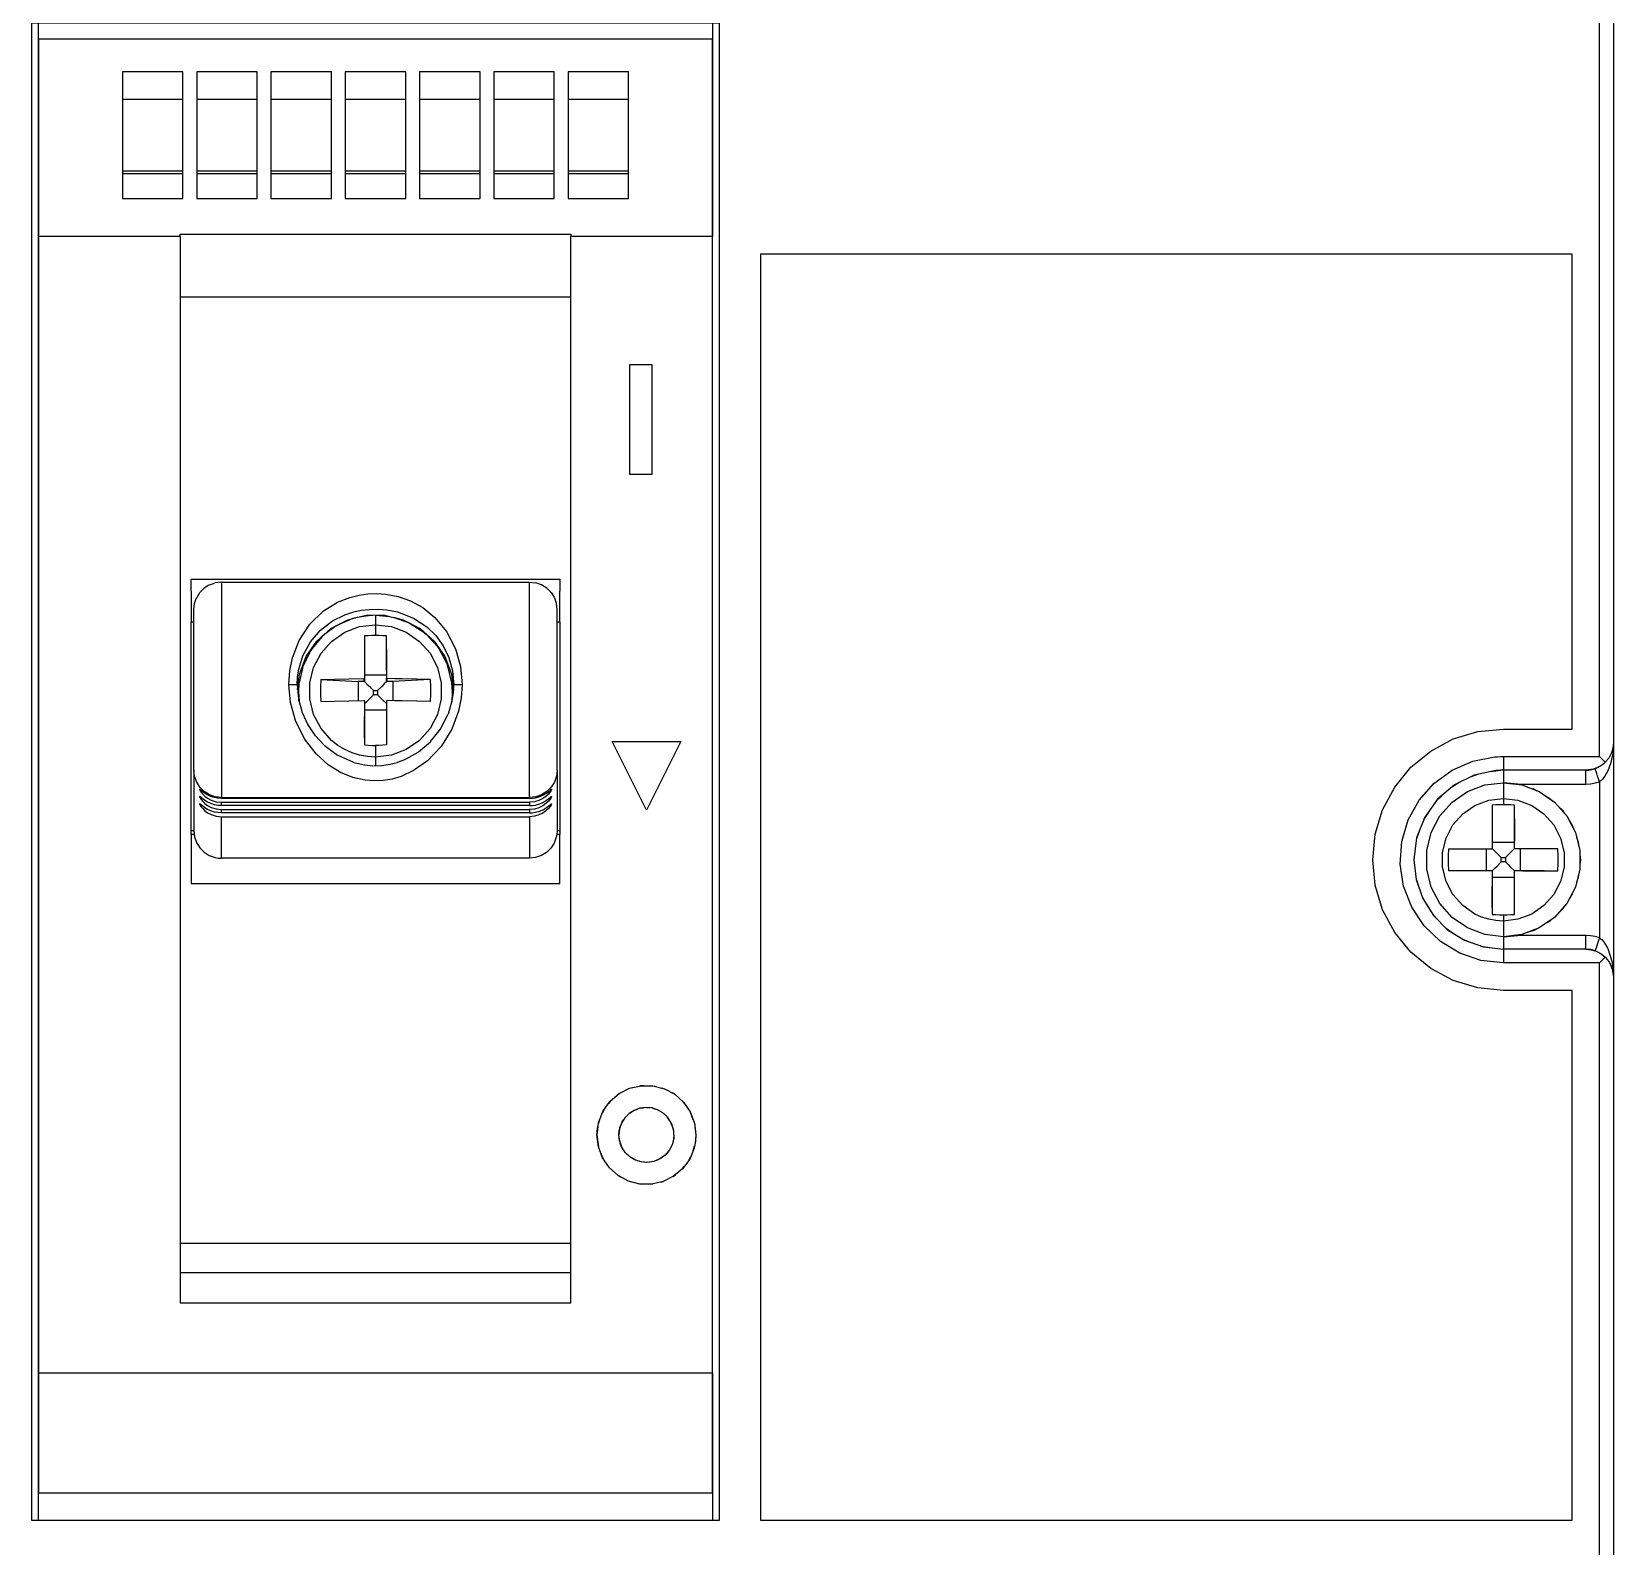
# Model space of a CAD drawing. Header units: millimetres. Extents: x 0 to 90, y 0 to 141.
# Drawn here: x 32.5 to 90, y 58.3 to 113.3 of the extents above; entities that cross this region are included whole.
import ezdxf

# ---------------------------------------------------------------- set-up
doc = ezdxf.new("R2010")
doc.units = ezdxf.units.MM

# ---------------------------------------------------------------- blocks, each defined once
blk = doc.blocks.new('CHINT_bcb3aa72183f55a4a0c427333044423c_FACE_0')
at = {"color": 141, "linetype": 'Continuous', "true_color": 0x40d9ff}
for p, q in [((32.75, 113.064), (32.75, 113.632)), ((57.25, 113.632), (57.25, 113.064)), ((32.75, 113.064), (57.25, 113.064)), ((32.75, 113.064), (32.75, 60.215)), ((57.25, 60.215), (57.25, 113.064)), ((38, 110.862), (35.8, 110.862)), ((40.7, 110.862), (38.5, 110.862)), ((43.4, 110.862), (41.2, 110.862)), ((46.1, 110.862), (43.9, 110.862)), ((48.8, 110.862), (46.6, 110.862)), ((51.5, 110.862), (49.3, 110.862)), ((54.2, 110.862), (52, 110.862)), ((35.8, 108.262), (38, 108.262)), ((38, 108.157), (35.8, 108.157)), ((38.5, 108.262), (40.7, 108.262)), ((40.7, 108.157), (38.5, 108.157)), ((41.2, 108.262), (43.4, 108.262)), ((43.4, 108.157), (41.2, 108.157)), ((43.9, 108.262), (46.1, 108.262)), ((46.1, 108.157), (43.9, 108.157)), ((46.6, 108.262), (48.8, 108.262)), ((48.8, 108.157), (46.6, 108.157)), ((49.3, 108.262), (51.5, 108.262)), ((51.5, 108.157), (49.3, 108.157)), ((52, 108.262), (54.2, 108.262)), ((54.2, 108.157), (52, 108.157)), ((52.1, 103.672), (37.9, 103.672)), ((38.941, 93.206), (38.777, 93.103)), ((39.177, 93.296), (39.171, 93.294)), ((50.6, 93.322), (50.805, 93.3)), ((51.034, 93.222), (50.823, 93.296)), ((51.223, 93.103), (51.035, 93.221)), ((38.3, 92.993), (38.3, 91.872)), ((51.7, 91.872), (51.7, 92.993)), ((38.3, 84.282), (38.3, 91.872)), ((38.3, 91.872), (38.4, 91.872)), ((51.6, 91.872), (51.7, 91.872)), ((51.7, 91.872), (51.7, 84.282)), ((47.779, 89.66), (47.618, 90.312)), ((44.58, 89.814), (44.58, 89.704)), ((45.4, 89.94), (44.6, 89.94)), ((45.42, 89.704), (45.42, 89.814)), ((42.15, 89.591), (42.197, 89.075)), ((42.2, 89.321), (42.22, 88.989)), ((47.8, 89.321), (47.78, 89.658)), ((47.792, 89.019), (47.835, 89.302)), ((47.836, 89.304), (47.85, 89.591)), ((42.197, 89.073), (42.331, 88.583)), ((42.333, 88.578), (42.539, 88.136)), ((44.6, 88.684), (45.4, 88.684)), ((47.648, 88.529), (47.792, 89.018)), ((42.541, 88.133), (42.81, 87.736)), ((44.6, 87.649), (44.6, 88.44)), ((47.004, 87.527), (47.366, 87.98)), ((47.368, 87.984), (47.647, 88.525)), ((42.816, 87.73), (43.124, 87.403)), ((46.567, 87.154), (46.999, 87.521)), ((43.13, 87.396), (43.622, 87.032)), ((43.635, 87.027), (44.204, 86.772)), ((45.798, 86.773), (46.108, 86.892)), ((46.117, 86.896), (46.552, 87.145)), ((44.218, 86.769), (44.594, 86.68)), ((44.608, 86.679), (44.907, 86.65)), ((44.921, 86.65), (45.23, 86.658)), ((45.234, 86.658), (45.519, 86.7)), ((45.522, 86.701), (45.786, 86.769)), ((85.098, 86.338), (84.789, 86.23)), ((89.333, 86.539), (89.288, 86.526)), ((84.391, 86.035), (84.114, 85.862)), ((86.527, 85.982), (86, 86.032)), ((86.599, 85.96), (86.527, 85.982)), ((86.527, 85.982), (89, 85.982)), ((87.115, 85.782), (87.087, 85.806)), ((89.5, 86.068), (89.5, 80.397)), ((83.772, 85.571), (83.546, 85.346)), ((83.608, 85.432), (83.633, 85.432)), ((88, 85.168), (88, 85.166)), ((83.275, 84.966), (83.115, 84.712)), ((86.4, 84.718), (86.4, 83.924)), ((38.4, 84.282), (38.3, 84.282)), ((38.3, 84.148), (38.3, 84.282)), ((38.3, 84.148), (38.3, 82.811)), ((38.415, 84.148), (38.3, 84.148)), ((51.7, 84.148), (51.59, 84.148)), ((51.7, 84.282), (51.6, 84.282)), ((51.7, 84.282), (51.7, 84.148)), ((51.7, 82.811), (51.7, 84.148)), ((82.928, 84.232), (82.845, 83.994)), ((85.372, 83.632), (85.372, 82.832)), ((86.4, 83.861), (85.6, 83.861)), ((86.628, 82.832), (86.628, 83.632)), ((87.486, 82.832), (86.692, 82.832)), ((82.83, 82.525), (82.905, 82.3)), ((85.6, 82.604), (86.4, 82.604)), ((85.6, 81.493), (85.6, 82.271)), ((83.061, 81.852), (83.206, 81.608)), ((83.434, 81.246), (83.641, 81.024)), ((83.929, 80.736), (84.187, 80.557)), ((86.527, 80.482), (86.599, 80.505)), ((84.524, 80.346), (84.82, 80.224)), ((85.188, 80.095), (85.508, 80.038)), ((86, 80.432), (86.527, 80.482)), ((89, 79.982), (86, 79.982)), ((89, 80.482), (86.527, 80.482)), ((89.359, 79.915), (89.333, 79.925)), ((54.329, 74.946), (54.222, 74.917)), ((54.757, 75.021), (54.61, 75.011)), ((55.164, 74.997), (55.01, 75.018)), ((55.505, 74.9), (55.407, 74.935)), ((55.55, 74.884), (55.507, 74.899)), ((55.9, 74.691), (55.79, 74.757)), ((53.559, 74.481), (53.469, 74.372)), ((53.866, 74.738), (53.8, 74.686)), ((56.224, 74.388), (56.198, 74.424)), ((53.145, 73.782), (53.097, 73.623)), ((53.316, 74.161), (53.242, 74.021)), ((56.552, 73.782), (56.435, 74.081)), ((53.148, 72.681), (53.265, 72.384)), ((56.55, 72.669), (56.601, 72.833)), ((56.131, 71.975), (56.224, 72.084)), ((56.377, 72.293), (56.453, 72.432)), ((53.801, 71.774), (53.912, 71.707)), ((54.15, 71.581), (54.291, 71.53)), ((54.533, 71.468), (54.685, 71.447)), ((54.94, 71.444), (55.082, 71.452)), ((55.376, 71.519), (55.467, 71.543)), ((55.822, 71.72), (55.904, 71.783)), ((37.9, 69.301), (52.1, 69.301)), ((52.1, 68.226), (37.9, 68.226)), ((57.25, 60.215), (32.75, 60.215)), ((32.75, 59.232), (32.75, 60.215)), ((57.25, 60.215), (57.25, 59.232))]:
    blk.add_line(p, q, dxfattribs=at)
for points in [[(86, 86.982), (89.5, 86.982), (89.5, 119.232), (0.5, 119.232), (0.5, 86.982), (4, 86.982)], [(90, 119.232), (90, 87.482), (90, 78.982), (90, 29.982), (90, 22.732), (90, 22.232)], [(57.5, 113.632), (32.5, 113.632), (32.5, 59.232), (57.5, 59.232), (57.5, 113.632)], [(37.9, 105.878), (32.75, 105.878), (32.75, 113.064)], [(57.25, 113.064), (57.25, 105.878), (52.1, 105.878)], [(38, 111.862), (35.8, 111.862), (35.8, 107.262), (38, 107.262), (38, 111.862)], [(40.7, 111.862), (38.5, 111.862), (38.5, 107.262), (40.7, 107.262), (40.7, 111.862)], [(43.4, 111.862), (41.2, 111.862), (41.2, 107.262), (43.4, 107.262), (43.4, 111.862)], [(46.1, 111.862), (43.9, 111.862), (43.9, 107.262), (46.1, 107.262), (46.1, 111.862)], [(48.8, 111.862), (46.6, 111.862), (46.6, 107.262), (48.8, 107.262), (48.8, 111.862)], [(51.5, 111.862), (49.3, 111.862), (49.3, 107.262), (51.5, 107.262), (51.5, 111.862)], [(54.2, 111.862), (52, 111.862), (52, 107.262), (54.2, 107.262), (54.2, 111.862)], [(32.75, 64.586), (32.75, 67.949), (32.75, 71.354), (32.75, 74.794), (32.75, 78.259), (32.75, 81.741), (32.75, 85.232), (32.75, 88.723), (32.75, 92.206), (32.75, 95.671), (32.75, 99.11), (32.75, 102.516), (32.75, 105.878)], [(37.9, 105.878), (37.9, 105.962), (52.1, 105.962), (52.1, 105.878)], [(37.9, 105.878), (37.9, 102.516), (37.9, 99.11), (37.9, 95.671), (37.9, 92.206), (37.9, 88.723), (37.9, 85.232), (37.9, 81.573), (37.9, 77.925), (37.9, 74.296), (37.9, 70.696), (37.9, 67.136), (52.1, 67.136), (52.1, 70.696), (52.1, 74.296), (52.1, 77.925), (52.1, 81.573), (52.1, 85.232), (52.1, 88.723), (52.1, 92.206), (52.1, 95.671), (52.1, 99.11), (52.1, 102.516), (52.1, 105.878)], [(57.25, 64.586), (57.25, 67.949), (57.25, 71.354), (57.25, 74.794), (57.25, 78.259), (57.25, 81.741), (57.25, 85.232), (57.25, 88.723), (57.25, 92.206), (57.25, 95.671), (57.25, 99.11), (57.25, 102.516), (57.25, 105.878)], [(88.5, 105.232), (59, 105.232), (59, 59.232), (88.5, 59.232), (88.5, 78.482), (86, 78.482), (85.073, 78.574), (84.182, 78.844), (83.361, 79.283), (82.641, 79.874), (82.051, 80.593), (81.612, 81.415), (81.341, 82.306), (81.25, 83.232), (81.341, 84.159), (81.612, 85.05), (82.051, 85.871), (82.641, 86.591), (83.361, 87.182), (84.182, 87.621), (85.073, 87.891), (86, 87.982), (88.5, 87.982), (88.5, 105.232)], [(54.25, 101.232), (55.05, 101.232), (55.05, 99.904), (55.05, 98.571), (55.05, 97.232), (54.25, 97.232), (54.25, 98.571), (54.25, 99.904), (54.25, 101.232)], [(38.3, 92.993), (38.3, 93.428), (51.7, 93.428), (51.7, 92.993)], [(38.96, 93.218), (38.966, 93.222), (39.152, 93.287)], [(39.4, 93.322), (39.381, 93.321), (39.158, 93.292)], [(39.4, 93.322), (49.683, 93.322), (50.6, 93.322)], [(39.4, 93.322), (39.4, 93.242), (39.4, 92.979), (39.4, 92.544), (39.4, 91.959), (39.4, 91.251), (39.4, 90.454), (39.4, 89.606), (39.4, 88.749), (39.4, 87.923), (39.4, 87.168), (39.4, 86.519), (39.4, 86.009), (39.4, 85.661), (39.4, 85.493)], [(50.6, 85.493), (50.6, 85.661), (50.6, 86.009), (50.6, 86.519), (50.6, 87.168), (50.6, 87.923), (50.6, 88.749), (50.6, 89.606), (50.6, 90.454), (50.6, 91.251), (50.6, 91.959), (50.6, 92.544), (50.6, 92.979), (50.6, 93.242), (50.6, 93.322)], [(38.3, 92.993), (38.3, 92.603), (38.3, 92.279), (38.3, 92.036), (38.3, 91.889), (38.3, 91.872)], [(38.425, 92.544), (38.485, 92.725), (38.499, 92.755), (38.607, 92.922), (38.618, 92.945), (38.762, 93.086), (38.777, 93.103)], [(41.85, 89.606), (41.883, 90.093), (41.981, 90.575), (42.226, 91.199), (42.615, 91.796), (43.111, 92.274), (43.614, 92.588), (44.064, 92.767), (44.4, 92.851), (44.727, 92.896), (45.039, 92.908), (45.379, 92.885), (45.821, 92.801), (46.27, 92.642), (46.718, 92.396), (47.162, 92.037), (47.583, 91.528), (47.909, 90.902), (48.091, 90.259), (48.15, 89.606)], [(51.225, 93.101), (51.382, 92.944), (51.49, 92.772)], [(51.498, 92.76), (51.501, 92.755), (51.569, 92.56)], [(51.7, 91.872), (51.7, 91.889), (51.7, 92.036), (51.7, 92.279), (51.7, 92.603), (51.7, 92.993)], [(38.4, 86.489), (38.4, 86.63), (38.4, 86.924), (38.4, 87.357), (38.4, 87.903), (38.4, 88.532), (38.4, 89.209), (38.4, 89.897), (38.4, 90.557), (38.4, 91.153), (38.4, 91.651), (38.4, 92.025), (38.4, 92.252), (38.4, 92.321), (38.425, 92.544)], [(42.15, 89.591), (42.165, 89.878), (42.208, 90.158), (42.353, 90.636), (42.634, 91.153), (43.001, 91.578), (43.438, 91.911), (43.883, 92.133), (44.214, 92.24), (44.481, 92.297), (44.766, 92.331), (45.093, 92.339), (45.406, 92.314), (45.796, 92.237), (46.378, 92.015), (46.87, 91.691), (47.19, 91.38), (47.459, 91.009), (47.669, 90.58), (47.803, 90.101), (47.85, 89.591)], [(42.166, 89.419), (42.233, 89.971), (42.476, 90.613), (42.867, 91.177), (43.381, 91.632), (43.989, 91.951), (44.259, 92.017)], [(45, 92.118), (44.83, 92.113), (44.33, 92.037), (44.173, 91.994), (43.699, 91.798), (43.571, 91.727), (43.144, 91.415), (43.053, 91.332), (42.696, 90.911), (42.645, 90.833), (42.382, 90.313), (42.362, 90.259), (42.22, 89.658), (42.218, 89.639), (42.2, 89.321)], [(44.354, 92.041), (44.656, 92.115), (44.896, 92.115)], [(45, 92.118), (45.505, 92.073), (45.67, 92.037), (46.161, 91.867), (46.301, 91.798), (46.754, 91.501), (46.856, 91.415), (47.244, 90.994), (47.304, 90.911), (47.618, 90.313)], [(45, 92.118), (45, 92.104), (45, 92.04), (45, 91.927), (45, 91.771)], [(45.035, 92.115), (45.344, 92.115), (45.599, 92.052)], [(45.692, 92.03), (46.011, 91.951), (46.619, 91.632), (47.133, 91.177), (47.524, 90.613), (47.767, 89.971), (47.839, 89.378)], [(51.6, 86.489), (51.6, 86.63), (51.6, 86.924), (51.6, 87.357), (51.6, 87.903), (51.6, 88.532), (51.6, 89.209), (51.6, 89.897), (51.6, 90.557), (51.6, 91.153), (51.6, 91.651), (51.6, 92.025), (51.6, 92.252), (51.6, 92.321), (51.575, 92.544), (51.573, 92.548)], [(45, 86.964), (44.71, 86.981), (44.424, 87.034), (44.146, 87.12), (43.881, 87.239), (43.633, 87.389), (43.404, 87.568), (43.019, 88.002), (42.749, 88.515), (42.61, 89.078), (42.61, 89.657), (42.749, 90.22), (43.019, 90.733), (43.404, 91.167), (43.881, 91.496), (44.424, 91.702), (45, 91.771)], [(45, 91.771), (45, 91.647), (45, 91.517), (45, 91.382)], [(45, 91.771), (45.576, 91.702), (46.119, 91.496), (46.596, 91.167), (46.981, 90.733), (47.251, 90.22), (47.39, 89.657), (47.39, 89.078), (47.251, 88.515), (46.981, 88.002), (46.596, 87.568), (46.119, 87.239), (45.576, 87.034), (45, 86.964)], [(45, 91.382), (44.866, 91.38), (44.733, 91.374), (44.6, 91.365), (44.6, 90.891), (44.6, 90.377), (44.6, 89.834)], [(45.4, 90.891), (45.4, 91.365), (45.267, 91.374), (45.134, 91.38), (45, 91.382)], [(45.4, 90.891), (45.4, 90.108), (45.4, 89.834)], [(45.4, 90.108), (45.4, 90.377), (45.4, 90.891)], [(43.016, 89.783), (43.002, 89.518), (43.002, 89.251), (43.016, 88.984), (43.505, 88.999), (44.03, 89.009), (44.58, 89.015), (44.588, 89.013), (44.595, 89.008), (44.599, 89.002), (44.6, 88.995), (44.6, 88.44)], [(43.016, 89.783), (43.505, 89.797), (44.03, 89.808), (44.58, 89.814)], [(43.016, 89.783), (44.372, 89.712), (44.372, 89.012)], [(44.58, 89.704), (44.505, 89.706), (44.435, 89.708), (44.372, 89.712)], [(44.58, 89.814), (44.587, 89.815), (44.594, 89.819), (44.598, 89.826), (44.6, 89.834)], [(44.594, 89.709), (44.588, 89.705), (44.58, 89.704)], [(44.6, 89.834), (44.6, 89.724), (44.598, 89.716), (44.594, 89.709)], [(44.923, 89.377), (44.827, 89.473), (44.734, 89.567), (44.594, 89.709)], [(46.984, 89.783), (46.998, 89.518), (46.998, 89.251), (46.984, 88.984), (46.495, 88.999), (45.97, 89.009), (45.697, 89.012), (45.42, 89.015), (45.413, 89.013), (45.406, 89.009), (45.402, 89.003), (45.4, 88.995), (45.4, 88.716), (45.4, 88.44), (45.4, 87.905), (45.4, 87.402), (45.267, 87.394), (45.134, 87.389), (45, 87.387)], [(45.406, 89.709), (45.32, 89.621), (45.229, 89.53), (45.077, 89.377)], [(45.406, 89.709), (45.402, 89.716), (45.4, 89.724), (45.4, 89.834)], [(45.4, 89.834), (45.401, 89.826), (45.405, 89.82), (45.412, 89.815), (45.42, 89.814)], [(45.42, 89.704), (45.412, 89.705), (45.406, 89.709)], [(46.984, 89.783), (46.495, 89.797), (45.97, 89.808), (45.697, 89.811), (45.42, 89.814)], [(45.628, 89.712), (45.565, 89.708), (45.495, 89.706), (45.42, 89.704)], [(46.984, 89.783), (45.628, 89.712), (45.628, 89.013)], [(48.15, 89.606), (48.117, 89.117), (48.019, 88.625), (47.774, 87.977), (47.385, 87.344), (46.889, 86.822), (46.386, 86.47), (45.936, 86.262), (45.6, 86.164), (45.273, 86.11), (44.961, 86.095), (44.621, 86.123), (44.179, 86.223), (43.73, 86.408), (43.282, 86.686), (42.838, 87.083), (42.417, 87.63), (42.091, 88.287), (41.909, 88.948), (41.85, 89.606)], [(41.85, 89.606), (41.889, 89.606), (41.928, 89.606), (41.979, 89.605), (42.018, 89.604), (42.058, 89.602), (42.086, 89.6), (42.122, 89.597), (42.144, 89.594), (42.15, 89.591)], [(42.218, 88.998), (42.2, 89.29), (42.2, 89.305), (42.2, 89.321)], [(44.6, 88.904), (44.68, 88.983), (44.771, 89.072), (44.923, 89.223)], [(44.923, 89.377), (45.077, 89.377), (45.077, 89.223), (44.923, 89.223), (44.923, 89.377)], [(45.077, 89.223), (45.173, 89.128), (45.266, 89.035), (45.4, 88.904)], [(47.8, 89.321), (47.78, 88.984), (47.767, 88.932)], [(47.781, 88.981), (47.8, 89.29), (47.8, 89.305), (47.8, 89.321)], [(47.85, 89.591), (47.852, 89.592), (47.858, 89.594), (47.874, 89.597), (47.899, 89.599), (47.924, 89.601), (47.953, 89.603), (47.996, 89.604), (48.036, 89.605), (48.078, 89.606), (48.15, 89.606)], [(44.6, 88.44), (44.6, 88.169), (44.6, 87.905), (44.6, 87.649)], [(44.6, 87.649), (44.6, 87.402), (44.733, 87.394), (44.866, 87.389), (45, 87.387)], [(53.6, 87.532), (56.1, 87.532), (54.95, 85.232), (54.85, 85.032), (54.75, 85.232), (53.6, 87.532)], [(90, 87.482), (89.975, 87.097), (89.896, 86.72), (89.789, 86.439), (89.691, 86.269), (89.602, 86.158), (89.5, 86.068)], [(90, 87.482), (89.981, 87.288), (89.929, 87.111), (89.833, 86.929), (89.707, 86.775)], [(45, 87.387), (45, 87.241), (45, 87.1), (45, 86.964)], [(45, 86.964), (45, 86.788), (45, 86.653), (45, 86.651)], [(86, 79.482), (85.187, 79.571), (84.413, 79.835), (83.714, 80.259), (83.124, 80.825), (82.671, 81.506), (82.376, 82.268), (82.253, 83.077), (82.309, 83.893), (82.539, 84.677), (82.935, 85.393), (83.476, 86.006), (84.137, 86.487), (84.887, 86.813), (85.689, 86.969), (85.793, 86.977), (85.896, 86.981), (86, 86.982)], [(86, 86.982), (86, 86.871), (86, 86.765), (86, 86.671), (86, 86.591), (86, 86.532), (86, 86.495), (86, 86.482)], [(89.5, 86.982), (89.607, 86.875), (89.707, 86.775)], [(89.826, 86.92), (89.82, 86.91), (89.719, 86.788), (89.711, 86.78)], [(89.917, 87.089), (89.909, 87.066), (89.856, 86.974)], [(89.977, 87.274), (89.975, 87.262), (89.958, 87.209)], [(38.4, 86.489), (38.4, 84.283), (38.425, 84.061), (38.498, 83.853), (38.615, 83.664), (38.771, 83.506), (38.958, 83.387), (39.166, 83.311), (39.281, 83.291), (39.4, 83.284)], [(39.4, 85.493), (39.177, 85.518), (38.966, 85.591), (38.777, 85.71), (38.618, 85.868), (38.499, 86.057), (38.425, 86.267), (38.4, 86.489)], [(51.6, 86.489), (51.6, 84.283), (51.593, 84.163), (51.572, 84.047), (51.496, 83.84), (51.376, 83.653), (51.218, 83.498), (51.03, 83.381), (50.821, 83.308), (50.6, 83.284)], [(51.6, 86.489), (51.575, 86.267), (51.501, 86.057), (51.382, 85.868), (51.223, 85.71), (51.034, 85.591), (50.823, 85.518), (50.6, 85.493)], [(86, 86.482), (85.91, 86.481), (85.82, 86.477), (85.731, 86.471), (84.944, 86.306), (84.222, 85.953), (83.609, 85.433), (83.142, 84.779), (82.849, 84.03), (82.75, 83.232), (82.831, 82.509), (83.072, 81.822), (83.459, 81.206), (83.974, 80.691), (84.59, 80.304), (85.277, 80.064), (86, 79.982)], [(89, 86.482), (86, 86.482), (85.534, 86.43)], [(86, 86.482), (86, 86.467), (86, 86.423), (86, 86.353), (86, 86.261), (86, 86.152), (86, 86.032)], [(89.707, 86.775), (89.616, 86.694), (89.513, 86.624), (89.276, 86.521), (89, 86.482)], [(89, 86.482), (89.113, 86.489), (89.225, 86.508), (89.265, 86.52)], [(89, 85.982), (89, 86.094), (89, 86.199), (89, 86.294), (89, 86.373), (89, 86.433), (89, 86.47), (89, 86.482)], [(89.501, 86.619), (89.436, 86.582), (89.333, 86.539)], [(89.5, 86.068), (89.463, 86.173), (89.428, 86.273), (89.396, 86.362), (89.37, 86.437), (89.35, 86.493), (89.338, 86.528), (89.333, 86.539)], [(89.581, 86.671), (89.537, 86.639), (89.524, 86.632)], [(89.674, 86.746), (89.633, 86.708), (89.623, 86.701)], [(39.4, 85.461), (39.272, 85.469), (39.152, 85.49), (39.014, 85.533), (38.894, 85.587), (38.795, 85.646), (38.717, 85.703), (38.659, 85.751), (38.621, 85.783), (38.603, 85.794), (38.602, 85.78), (38.621, 85.742), (38.66, 85.685), (38.718, 85.616), (38.797, 85.541), (38.896, 85.468), (39.031, 85.397), (39.206, 85.342), (39.4, 85.321)], [(50.6, 85.461), (50.711, 85.467), (50.815, 85.483), (50.972, 85.528), (51.108, 85.589), (51.218, 85.655), (51.301, 85.717), (51.358, 85.766), (51.391, 85.791), (51.397, 85.794), (51.4, 85.788), (51.385, 85.754), (51.347, 85.694), (51.284, 85.618), (51.195, 85.534), (51.079, 85.453), (50.937, 85.384), (50.777, 85.338), (50.6, 85.321)], [(86, 80.432), (85.33, 80.514), (84.699, 80.753), (84.143, 81.136), (83.696, 81.642), (83.382, 82.239), (83.22, 82.895), (83.22, 83.57), (83.382, 84.225), (83.696, 84.823), (84.143, 85.328), (84.699, 85.712), (85.33, 85.951), (86, 86.032)], [(86, 86.032), (86.67, 85.951), (87.301, 85.712), (87.857, 85.328), (88.304, 84.823), (88.618, 84.225), (88.78, 83.57), (88.78, 82.895), (88.618, 82.239), (88.304, 81.642), (87.857, 81.136), (87.301, 80.753), (86.67, 80.514), (86, 80.432)], [(86, 86.032), (86, 86.007), (86, 85.934), (86, 85.814), (86, 85.654), (86, 85.46)], [(86.88, 85.871), (87.141, 85.79), (87.22, 85.742)], [(89, 85.982), (89.17, 85.992), (89.337, 86.021), (89.5, 86.068)], [(39.4, 85.199), (39.272, 85.206), (39.152, 85.228), (39.014, 85.27), (38.894, 85.324), (38.795, 85.384), (38.717, 85.441), (38.659, 85.488), (38.621, 85.52), (38.603, 85.531), (38.602, 85.517), (38.621, 85.479), (38.66, 85.422), (38.718, 85.353), (38.797, 85.278), (38.896, 85.205), (39.031, 85.134), (39.206, 85.079), (39.4, 85.059)], [(39.4, 84.936), (39.272, 84.943), (39.152, 84.965), (39.014, 85.007), (38.894, 85.062), (38.795, 85.121), (38.717, 85.178), (38.659, 85.226), (38.621, 85.257), (38.603, 85.268), (38.602, 85.254), (38.621, 85.216), (38.66, 85.16), (38.718, 85.09), (38.797, 85.015), (38.896, 84.942), (39.031, 84.871), (39.206, 84.816), (39.4, 84.796)], [(50.6, 85.461), (39.4, 85.461), (39.4, 85.493), (50.6, 85.493), (50.6, 85.461)], [(50.6, 85.199), (39.4, 85.199), (39.4, 85.321), (50.6, 85.321), (50.6, 85.199)], [(50.6, 85.199), (50.711, 85.204), (50.815, 85.22), (50.972, 85.265), (51.108, 85.326), (51.218, 85.392), (51.301, 85.454), (51.358, 85.503), (51.391, 85.529), (51.397, 85.531), (51.4, 85.525), (51.385, 85.491), (51.347, 85.431), (51.284, 85.355), (51.195, 85.271), (51.079, 85.19), (50.937, 85.121), (50.777, 85.075), (50.6, 85.059)], [(50.6, 84.936), (50.711, 84.941), (50.815, 84.957), (50.972, 85.002), (51.108, 85.063), (51.218, 85.129), (51.301, 85.192), (51.358, 85.24), (51.391, 85.266), (51.397, 85.268), (51.4, 85.262), (51.385, 85.228), (51.347, 85.168), (51.284, 85.092), (51.195, 85.008), (51.079, 84.927), (50.937, 84.858), (50.777, 84.812), (50.6, 84.796)], [(86, 81.005), (85.865, 81.009), (85.731, 81.021), (85.467, 81.069), (85.21, 81.149), (84.965, 81.26), (84.523, 81.565), (84.167, 81.967), (83.917, 82.442), (83.788, 82.964), (83.788, 83.501), (83.917, 84.022), (84.167, 84.498), (84.523, 84.9), (84.965, 85.205), (85.467, 85.395), (86, 85.46)], [(86, 85.232), (85.866, 85.231), (85.733, 85.226), (85.6, 85.218), (85.6, 84.718), (85.6, 84.193), (85.6, 83.652)], [(86, 85.46), (86.533, 85.395), (87.035, 85.205), (87.477, 84.9), (87.833, 84.498), (88.083, 84.022), (88.212, 83.501), (88.212, 82.964), (88.083, 82.442), (87.833, 81.967), (87.477, 81.565), (87.035, 81.26), (86.533, 81.069), (86, 81.005)], [(86, 85.46), (86, 85.385), (86, 85.309), (86, 85.232)], [(86.4, 84.718), (86.4, 85.218), (86.267, 85.226), (86.134, 85.231), (86, 85.232)], [(87.477, 85.59), (87.694, 85.462), (87.773, 85.386)], [(87.991, 85.177), (88.158, 85.016), (88.227, 84.91)], [(50.6, 84.936), (39.4, 84.936), (39.4, 85.059), (50.6, 85.059), (50.6, 84.936)], [(39.4, 84.796), (50.6, 84.796), (50.6, 83.284), (39.4, 83.284), (39.4, 84.796)], [(86.4, 83.924), (86.4, 84.193), (86.4, 84.718)], [(88.392, 84.656), (88.508, 84.477), (88.557, 84.342)], [(38.3, 84.148), (38.3, 84.056), (38.3, 83.864), (38.3, 83.582), (38.3, 83.225), (38.3, 82.811)], [(51.7, 82.811), (51.7, 83.225), (51.7, 83.582), (51.7, 83.864), (51.7, 84.056), (51.7, 84.148)], [(88.66, 84.055), (88.726, 83.871), (88.745, 83.712)], [(85.58, 82.832), (85.039, 82.832), (84.514, 82.832), (84.014, 82.832), (84.002, 83.099), (84.002, 83.366), (84.014, 83.632), (84.514, 83.632), (85.039, 83.632), (85.58, 83.632), (85.587, 83.634), (85.594, 83.638), (85.598, 83.644), (85.6, 83.652)], [(85.59, 83.635), (85.588, 83.634), (85.587, 83.634)], [(85.594, 83.638), (85.594, 83.638), (85.597, 83.642)], [(85.923, 83.309), (85.827, 83.405), (85.734, 83.498), (85.594, 83.638)], [(85.598, 83.645), (85.598, 83.645), (85.6, 83.652)], [(86.406, 83.638), (86.32, 83.552), (86.229, 83.462), (86.077, 83.309)], [(86.42, 83.632), (86.412, 83.634), (86.405, 83.639), (86.401, 83.645), (86.4, 83.652), (86.4, 83.924)], [(86.401, 83.645), (86.402, 83.645), (86.403, 83.643)], [(86.406, 83.638), (86.406, 83.638), (86.41, 83.635)], [(86.42, 83.632), (86.412, 83.634), (86.412, 83.634)], [(87.486, 83.632), (86.692, 83.632), (86.42, 83.632)], [(87.486, 83.632), (86.961, 83.632), (86.692, 83.632)], [(87.486, 82.832), (87.986, 82.832), (87.998, 83.099), (87.998, 83.366), (87.986, 83.632), (87.486, 83.632)], [(88.78, 83.409), (88.8, 83.232), (88.78, 83.056)], [(38.3, 82.811), (38.3, 82.364), (51.7, 82.364), (51.7, 82.811)], [(85.58, 82.832), (85.588, 82.831), (85.588, 82.831)], [(85.58, 82.832), (85.588, 82.831), (85.595, 82.826), (85.599, 82.82), (85.6, 82.812), (85.6, 82.271)], [(85.594, 82.826), (85.594, 82.826), (85.59, 82.829)], [(85.594, 82.826), (85.68, 82.912), (85.771, 83.003), (85.923, 83.155)], [(85.597, 82.822), (85.598, 82.82), (85.599, 82.82)], [(86.077, 83.155), (85.923, 83.155), (85.923, 83.309), (86.077, 83.309), (86.077, 83.155)], [(86.077, 83.155), (86.173, 83.059), (86.266, 82.966), (86.406, 82.826)], [(86.692, 82.832), (86.42, 82.832), (86.413, 82.831), (86.406, 82.827), (86.402, 82.82), (86.4, 82.812)], [(86.402, 82.82), (86.402, 82.82), (86.4, 82.812)], [(86.4, 81.746), (86.4, 82.54), (86.4, 82.812)], [(86.403, 82.822), (86.406, 82.826), (86.406, 82.827)], [(86.41, 82.829), (86.412, 82.831), (86.413, 82.831)], [(86.692, 82.832), (86.961, 82.832), (87.486, 82.832)], [(85.6, 82.271), (85.6, 82.006), (85.6, 81.746), (85.6, 81.493)], [(86.4, 81.746), (86.4, 82.271), (86.4, 82.54)], [(88.745, 82.753), (88.726, 82.593), (88.66, 82.409)], [(86, 81.232), (86.134, 81.234), (86.267, 81.238), (86.4, 81.246), (86.4, 81.746)], [(88.557, 82.123), (88.508, 81.988), (88.392, 81.809)], [(85.6, 81.493), (85.6, 81.246), (85.733, 81.238), (85.866, 81.234), (86, 81.232)], [(86, 81.232), (86, 81.155), (86, 81.08), (86, 81.005)], [(87.773, 81.079), (87.694, 81.003), (87.477, 80.874)], [(88.227, 81.554), (88.158, 81.448), (87.991, 81.287)], [(86, 81.005), (86, 80.81), (86, 80.65), (86, 80.531), (86, 80.457), (86, 80.432)], [(87.22, 80.722), (87.141, 80.675), (86.88, 80.593)], [(86, 80.432), (86, 80.313), (86, 80.204), (86, 80.112), (86, 80.041), (86, 79.997), (86, 79.982)], [(86, 79.982), (86, 79.97), (86, 79.933), (86, 79.873), (86, 79.794), (86, 79.699), (86, 79.594), (86, 79.482)], [(89, 79.982), (89, 79.995), (89, 80.032), (89, 80.091), (89, 80.171), (89, 80.265), (89, 80.371), (89, 80.482)], [(89.5, 80.397), (89.337, 80.444), (89.17, 80.473), (89, 80.482)], [(89.177, 79.965), (89.113, 79.976), (89, 79.982)], [(89, 79.982), (89.194, 79.963), (89.371, 79.911), (89.553, 79.815), (89.707, 79.689)], [(89.333, 79.925), (89.225, 79.957), (89.205, 79.96)], [(89.5, 80.397), (89.463, 80.292), (89.428, 80.192), (89.396, 80.103), (89.37, 80.028), (89.35, 79.972), (89.338, 79.937), (89.333, 79.925)], [(89.5, 80.397), (89.589, 80.32), (89.669, 80.226), (89.798, 80.006), (89.953, 79.507), (90, 78.982)], [(86.5, 29.482), (89.5, 29.482), (89.5, 79.482), (86, 79.482)], [(89.383, 79.905), (89.427, 79.887), (89.518, 79.838), (89.538, 79.823)], [(89.5, 79.482), (89.607, 79.59), (89.707, 79.689)], [(89.581, 79.793), (89.641, 79.75), (89.672, 79.718)], [(89.707, 79.689), (89.788, 79.598), (89.858, 79.495), (89.961, 79.258), (90, 78.982)], [(89.772, 79.616), (89.781, 79.607), (89.783, 79.604)], [(89.894, 79.412), (89.928, 79.354), (89.935, 79.318)], [(53.05, 73.232), (53.066, 73.471), (53.113, 73.705), (53.276, 74.105), (53.529, 74.455), (53.856, 74.733), (54.239, 74.926), (54.657, 75.022), (55.085, 75.017), (55.5, 74.911), (55.878, 74.71), (56.199, 74.424), (56.444, 74.068), (56.598, 73.663), (56.65, 73.232)], [(55.85, 73.232), (55.84, 73.371), (55.812, 73.506), (55.728, 73.711), (55.602, 73.892), (55.44, 74.04), (55.25, 74.149), (55.041, 74.214), (54.823, 74.232), (54.607, 74.202), (54.401, 74.126), (54.217, 74.007), (54.063, 73.85), (53.947, 73.662), (53.875, 73.453), (53.85, 73.232)], [(54.634, 74.206), (54.659, 74.214), (54.741, 74.221)], [(54.85, 74.23), (54.877, 74.232), (54.959, 74.221)], [(55.067, 74.206), (55.094, 74.202), (55.171, 74.173)], [(53.962, 73.686), (53.972, 73.711), (54.02, 73.779)], [(54.083, 73.87), (54.098, 73.892), (54.159, 73.948)], [(54.24, 74.022), (54.261, 74.04), (54.333, 74.081)], [(54.427, 74.136), (54.451, 74.149), (54.529, 74.174)], [(55.273, 74.135), (55.299, 74.126), (55.368, 74.081)], [(55.46, 74.022), (55.483, 74.007), (55.541, 73.948)], [(55.617, 73.869), (55.637, 73.85), (55.68, 73.779)], [(55.738, 73.686), (55.753, 73.662), (55.78, 73.584)], [(56.596, 73.666), (56.65, 73.232), (56.619, 72.919)], [(53.079, 73.536), (53.05, 73.232), (53.104, 72.798)], [(56.65, 73.232), (56.634, 72.991), (56.585, 72.755), (56.421, 72.354), (56.166, 72.005), (55.838, 71.728), (55.455, 71.537), (55.04, 71.442), (54.614, 71.448), (54.202, 71.553), (53.824, 71.754), (53.502, 72.039), (53.257, 72.395), (53.102, 72.801), (53.05, 73.232)], [(53.85, 73.232), (53.86, 73.371), (53.872, 73.429)], [(55.85, 73.232), (55.834, 73.051), (55.784, 72.876), (55.676, 72.669), (55.524, 72.493), (55.336, 72.358), (55.123, 72.271), (54.897, 72.233), (54.667, 72.249), (54.448, 72.317), (54.249, 72.433), (54.081, 72.593), (53.954, 72.79), (53.876, 73.006), (53.85, 73.232)], [(53.875, 73.01), (53.875, 73.012), (53.85, 73.232)], [(53.881, 73.471), (53.888, 73.507), (53.92, 73.584)], [(55.819, 73.47), (55.825, 73.453), (55.828, 73.429)], [(55.85, 73.232), (55.84, 73.092), (55.836, 73.071)], [(53.952, 72.795), (53.947, 72.802), (53.9, 72.938)], [(54.074, 72.604), (54.064, 72.614), (53.985, 72.741)], [(54.235, 72.446), (54.218, 72.457), (54.138, 72.539)], [(55.481, 72.462), (55.437, 72.423), (55.382, 72.391)], [(55.638, 72.626), (55.6, 72.571), (55.557, 72.532)], [(55.755, 72.82), (55.727, 72.751), (55.697, 72.709)], [(55.824, 73.016), (55.811, 72.956), (55.798, 72.923)], [(54.427, 72.329), (54.402, 72.338), (54.316, 72.394)], [(54.639, 72.258), (54.606, 72.262), (54.518, 72.295)], [(54.861, 72.236), (54.822, 72.233), (54.737, 72.244)], [(55.083, 72.264), (55.039, 72.25), (54.961, 72.244)], [(55.293, 72.341), (55.247, 72.315), (55.18, 72.294)], [(32.75, 60.215), (32.75, 64.586), (57.25, 64.586), (57.25, 60.215)]]:
    blk.add_lwpolyline(points, dxfattribs=at)
blk = doc.blocks.new('CHINT_bcb3aa72183f55a4a0c427333044423c')
at = {"color": 141, "true_color": 0x40d9ff}
blk.add_blockref('CHINT_bcb3aa72183f55a4a0c427333044423c_FACE_0', (0, 0), dxfattribs=at)

msp = doc.modelspace()

# ---------------------------------------------------------------- block references
at = {"color": 141, "true_color": 0x40d9ff}
msp.add_blockref('CHINT_bcb3aa72183f55a4a0c427333044423c', (0, 0), dxfattribs=at)

doc.saveas('drawing.dxf')
